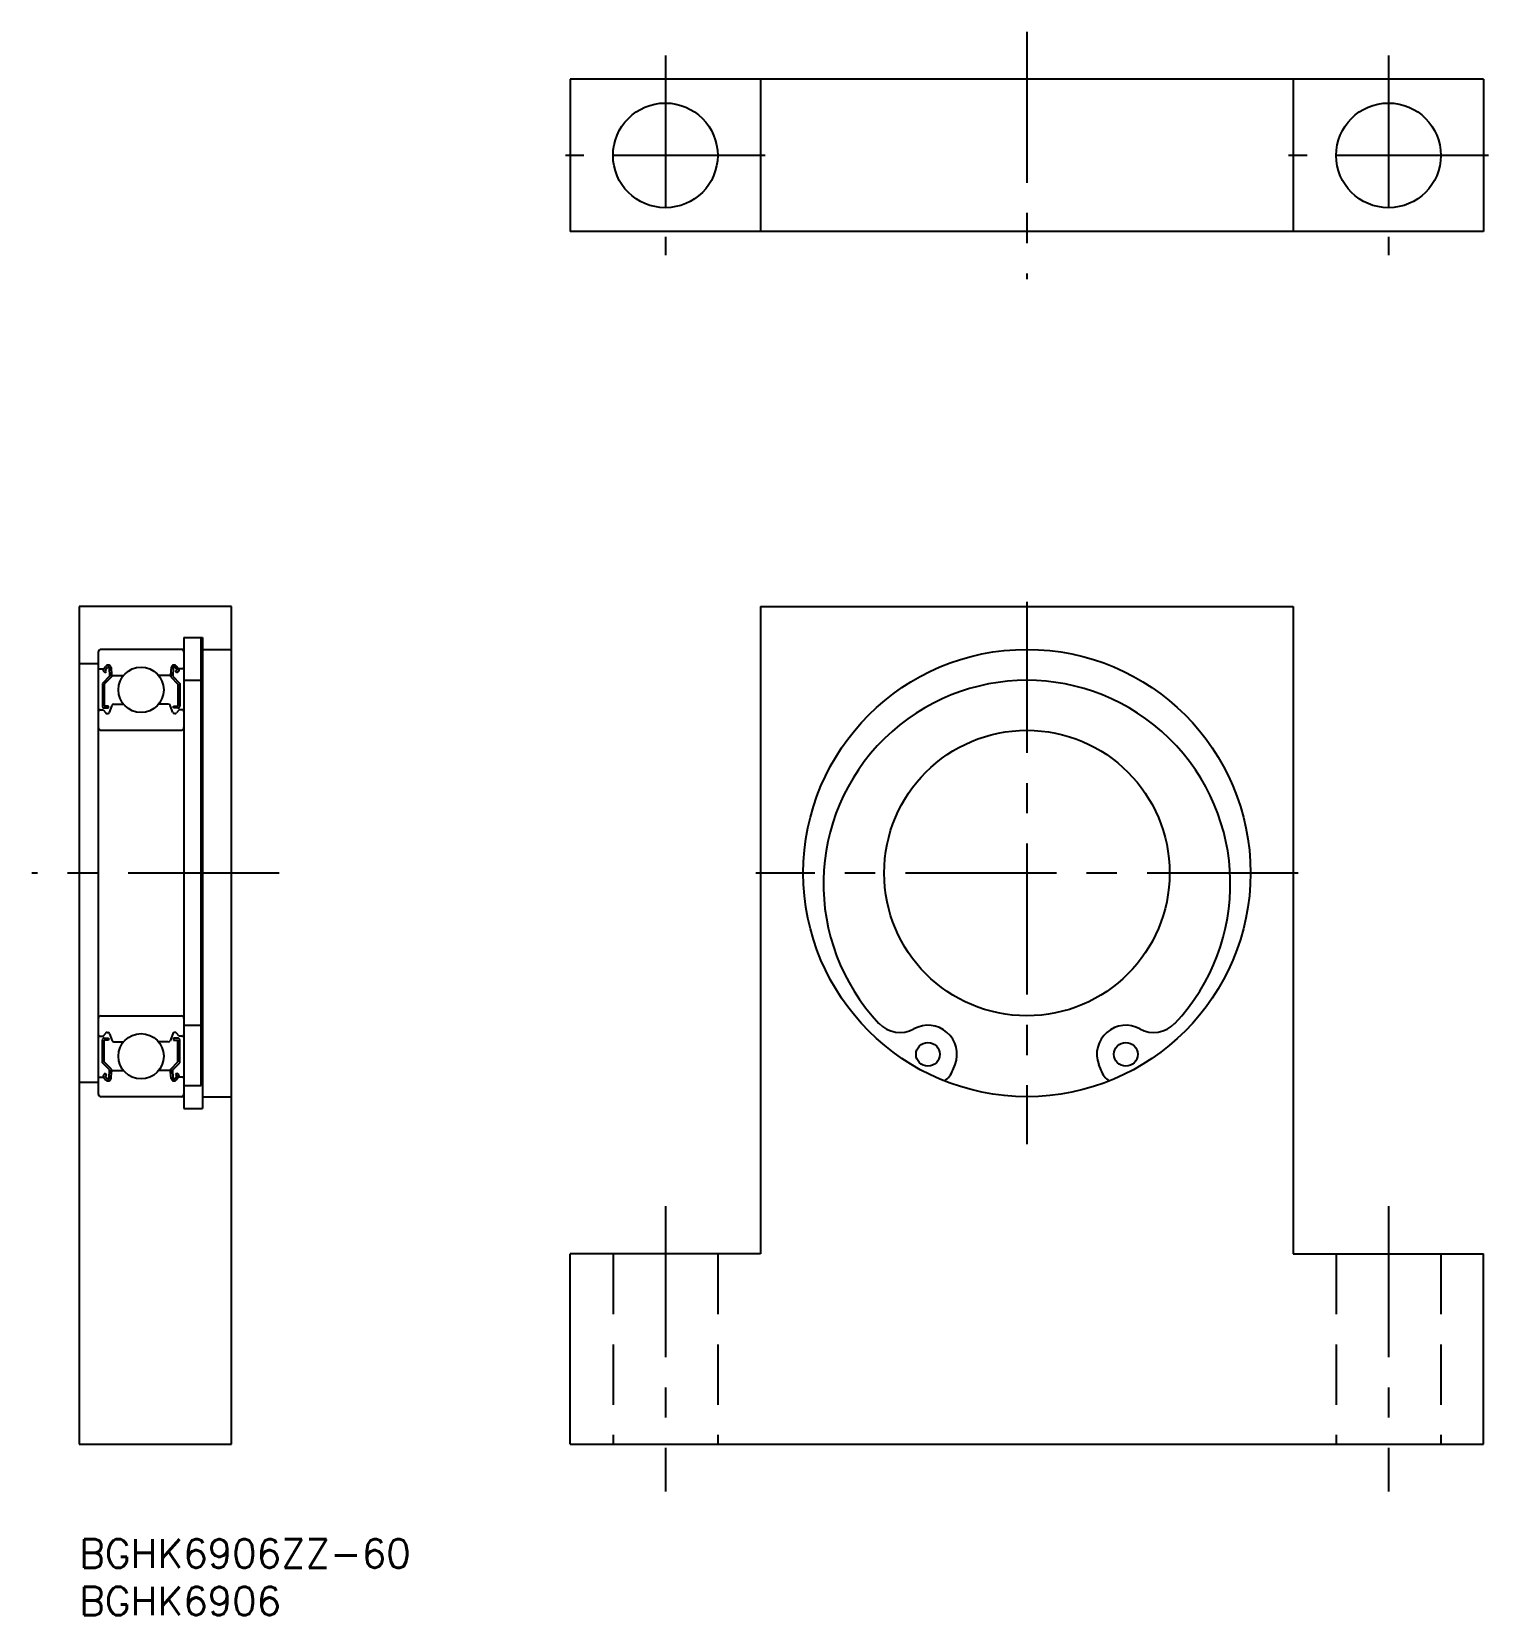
# Model space of a CAD drawing. Extents: x -5 to 148, y -8 to 158.
import ezdxf

# ---------------------------------------------------------------- set-up
doc = ezdxf.new("R2010")
doc.units = 0
doc.header["$LTSCALE"] = 0.5
doc.linetypes.add('CENTER', pattern=[50.8, 31.75, -6.35, 6.35, -6.35])
doc.linetypes.add('DASHED', pattern=[19.05, 12.7, -6.35])
for name, color, linetype in [('MSM_CENTER', 1, 'CENTER'), ('MSM_CONTINUOUS', 7, 'CONTINUOUS'), ('MSM_DASHED', 4, 'DASHED'), ('MSM_PART_NUMBER', 7, 'CONTINUOUS')]:
    doc.layers.add(name, color=color, linetype=linetype)
doc.styles.get("Standard").update_dxf_attribs({"font": 'txt.shx', "height": 3, "bigfont": 'bigfont.shx'})

# ---------------------------------------------------------------- blocks, each defined once
blk = doc.blocks.new('*U8')
at = {"layer": 'MSM_PART_NUMBER'}
blk.add_text('BGHK6906ZZ-60', height=3, dxfattribs=at).set_placement((0, -3))
blk = doc.blocks.new('*U9')
at = {"layer": 'MSM_PART_NUMBER'}
blk.add_text('BGHK6906', height=3, dxfattribs=at).set_placement((0, -8))

msp = doc.modelspace()

# ---------------------------------------------------------------- linework, layer by layer
at = {"layer": 'MSM_CENTER'}
for p, q in [((99.6, 158.41), (99.6, 132.41)), ((61.6, 155.91), (61.6, 134.91)), ((137.6, 155.91), (137.6, 134.91)), ((72.1, 145.41), (51.1, 145.41)), ((148.1, 145.41), (127.1, 145.41)), ((99.6, 98.5), (99.6, 41.5)), ((21, 70), (-5, 70)), ((128.1, 70), (71.1, 70)), ((61.6, 35), (61.6, 5)), ((137.6, 35), (137.6, 5))]:
    msp.add_line(p, q, dxfattribs=at)
at = {"layer": 'MSM_CONTINUOUS'}
for p, q in [((51.6, 153.41), (51.6, 137.41)), ((147.6, 153.41), (51.6, 153.41)), ((71.6, 153.41), (71.6, 137.41)), ((127.6, 153.41), (127.6, 137.41)), ((147.6, 153.41), (147.6, 137.41)), ((147.6, 137.41), (51.6, 137.41)), ((0, 98), (0, 10)), ((16, 98), (0, 98)), ((16, 10), (16, 98)), ((71.6, 98), (71.6, 30)), ((71.6, 98), (127.6, 98)), ((127.6, 98), (127.6, 30)), ((2, 93.2), (2, 46.8)), ((11, 93.5), (2.3, 93.5)), ((11, 94.75), (12.95, 94.75)), ((11, 94.75), (11, 45.25)), ((12.8, 47.68, 1.25), (12.8, 94.75, 1.25)), ((12.95, 94.75), (12.95, 45.25)), ((12.95, 93.5), (16, 93.5)), ((2, 92), (0, 92)), ((2.56, 91.45), (2.81, 91.75)), ((2.71, 91.32), (2.96, 91.62)), ((3.14, 91.56), (3.18, 90.68)), ((3.34, 91.58), (3.4, 90.84)), ((9.66, 91.58), (9.6, 90.84)), ((9.86, 91.56), (9.82, 90.68)), ((10.29, 91.32), (10.04, 91.62)), ((10.44, 91.45), (10.19, 91.75)), ((2.1, 91.45), (2.56, 91.45)), ((3.18, 90.68), (2.43, 89.93)), ((2.43, 89.93), (2.43, 87.55)), ((2.74, 91.04), (2.58, 91.17)), ((3.38, 90.6), (2.63, 89.85)), ((2.87, 91.19), (2.71, 91.32)), ((2.74, 91.04), (2.87, 91.19)), ((3.38, 91.07), (3.38, 90.6)), ((3.5, 90.75), (4.65, 90.75)), ((9.5, 90.75), (8.35, 90.75)), ((9.62, 91.07), (9.62, 90.6)), ((9.62, 90.6), (10.37, 89.85)), ((9.82, 90.68), (10.57, 89.93)), ((10.13, 91.19), (10.29, 91.32)), ((10.26, 91.04), (10.13, 91.19)), ((10.26, 91.04), (10.42, 91.17)), ((10.9, 91.45), (10.44, 91.45)), ((10.57, 89.93), (10.57, 87.55)), ((11, 90.25), (12.8, 90.25)), ((2.63, 89.85), (2.63, 87.55)), ((10.37, 89.85), (10.37, 87.55)), ((2.2, 87.15), (2.5, 87.15)), ((2.5, 87.15), (2.78, 86.82)), ((3.08, 87.55), (2.63, 87.55)), ((2.63, 87.35), (3.08, 87.35)), ((2.93, 86.75), (2.99, 86.75)), ((3.08, 87.35), (3.08, 87.55)), ((3.18, 86.88), (3.45, 87.62)), ((3.64, 87.75), (4.65, 87.75)), ((9.36, 87.75), (8.35, 87.75)), ((9.82, 86.88), (9.55, 87.62)), ((9.92, 87.55), (10.37, 87.55)), ((9.92, 87.35), (9.92, 87.55)), ((10.37, 87.35), (9.92, 87.35)), ((10.07, 86.75), (10.01, 86.75)), ((10.5, 87.15), (10.22, 86.82)), ((10.8, 87.15), (10.5, 87.15)), ((2.3, 85), (10.7, 85)), ((2.3, 55), (10.7, 55)), ((11, 54), (12.8, 54)), ((2.2, 52.85), (2.5, 52.85)), ((2.43, 50.07), (2.43, 52.45)), ((2.5, 52.85), (2.78, 53.18)), ((2.63, 52.65), (3.08, 52.65)), ((2.63, 50.15), (2.63, 52.45)), ((3.08, 52.45), (2.63, 52.45)), ((2.93, 53.25), (2.99, 53.25)), ((3.08, 52.65), (3.08, 52.45)), ((3.18, 53.12), (3.45, 52.38)), ((3.64, 52.25), (4.65, 52.25)), ((3.89, 52.25), (3.89, 52.25)), ((9.36, 52.25), (8.35, 52.25)), ((9.82, 53.12), (9.55, 52.38)), ((9.92, 52.65), (9.92, 52.45)), ((10.37, 52.65), (9.92, 52.65)), ((9.92, 52.45), (10.37, 52.45)), ((10.07, 53.25), (10.01, 53.25)), ((10.5, 52.85), (10.22, 53.18)), ((10.37, 50.15), (10.37, 52.45)), ((10.8, 52.85), (10.5, 52.85)), ((10.57, 50.07), (10.57, 52.45)), ((3.18, 49.32), (2.43, 50.07)), ((3.38, 49.4), (2.63, 50.15)), ((9.62, 49.4), (10.37, 50.15)), ((9.82, 49.32), (10.57, 50.07)), ((2.1, 48.55), (2.56, 48.55)), ((2.56, 48.55), (2.81, 48.25)), ((2.74, 48.96), (2.58, 48.83)), ((2.87, 48.81), (2.71, 48.68)), ((2.71, 48.68), (2.96, 48.38)), ((2.74, 48.96), (2.87, 48.81)), ((3.14, 48.44), (3.18, 49.32)), ((3.34, 48.42), (3.4, 49.16)), ((3.38, 48.93), (3.38, 49.4)), ((3.5, 49.25), (4.65, 49.25)), ((9.5, 49.25), (8.35, 49.25)), ((9.66, 48.42), (9.6, 49.16)), ((9.62, 48.93), (9.62, 49.4)), ((9.86, 48.44), (9.82, 49.32)), ((10.29, 48.68), (10.04, 48.38)), ((10.26, 48.96), (10.13, 48.81)), ((10.13, 48.81), (10.29, 48.68)), ((10.44, 48.55), (10.19, 48.25)), ((10.26, 48.96), (10.42, 48.83)), ((10.9, 48.55), (10.44, 48.55)), ((91.83, 49.3), (92.05, 49.88)), ((107.14, 49.88), (107.36, 49.3)), ((2, 48), (0, 48)), ((11, 47.68), (12.8, 47.68)), ((11, 46.5), (2.3, 46.5)), ((11, 45.25), (12.95, 45.25)), ((12.95, 46.5), (16, 46.5)), ((71.6, 30), (51.6, 30)), ((51.6, 10), (51.6, 30)), ((127.6, 30), (147.6, 30)), ((147.6, 10), (147.6, 30)), ((0, 10), (16, 10)), ((51.6, 10), (147.6, 10))]:
    msp.add_line(p, q, dxfattribs=at)
for centre, radius in [((61.6, 145.41), 5.5), ((137.6, 145.41), 5.5), ((99.6, 70), 23.5), ((6.5, 89.25), 2.38), ((99.6, 70), 15), ((6.5, 50.75), 2.38), ((89.2, 50.95), 1.25), ((110, 50.95), 1.25)]:
    msp.add_circle(centre, radius, dxfattribs=at)
for centre, radius, start, end in [((2.3, 93.2), 0.3, 90, 180), ((10.7, 93.2), 0.3, 0, 90), ((2.1, 91.55), 0.1, 180, 270), ((3.04, 91.55), 0.3, 4.9967, 140.001), ((3.04, 91.56), 0.1, 2.8198, 140), ((9.96, 91.55), 0.3, 39.999, 175.0033), ((9.96, 91.56), 0.1, 40, 177.1802), ((10.9, 91.55), 0.1, 270, 0), ((2.71, 91.32), 0.2, 140.001, 230.0841), ((3.5, 90.85), 0.1, 184.9967, 270.0005), ((9.5, 90.85), 0.1, 269.9995, 355.0033), ((10.29, 91.32), 0.2, 309.9159, 39.999), ((99.6, 68.87), 21.38, 316.6826, 223.3174), ((2.2, 86.95), 0.2, 90, 180), ((2.63, 87.55), 0.2, 180, 270), ((2.93, 86.95), 0.2, 219.9936, 270), ((2.99, 86.95), 0.2, 270, 339.9921), ((3.64, 87.55), 0.2, 90, 159.9921), ((9.36, 87.55), 0.2, 20.0079, 90), ((10.01, 86.95), 0.2, 200.0079, 270), ((10.07, 86.95), 0.2, 270, 320.0064), ((10.37, 87.55), 0.2, 270, 0), ((10.8, 86.95), 0.2, 0, 90), ((2.3, 85.3), 0.3, 180, 270), ((10.7, 85.3), 0.3, 270, 0), ((2.3, 54.7), 0.3, 90, 180), ((10.7, 54.7), 0.3, 0, 90), ((86.26, 56.3), 3.05, 223.3174, 298.7349), ((89.2, 50.95), 3.05, 339.4426, 118.7349), ((110, 50.95), 3.05, 61.2651, 200.5574), ((112.93, 56.3), 3.05, 241.2651, 316.6826), ((2.2, 53.05), 0.2, 180, 270), ((2.63, 52.45), 0.2, 90, 180), ((2.93, 53.05), 0.2, 90, 140.0064), ((2.99, 53.05), 0.2, 20.0079, 90), ((3.64, 52.45), 0.2, 200.0079, 270), ((9.36, 52.45), 0.2, 270, 339.9921), ((10.01, 53.05), 0.2, 90, 159.9921), ((10.07, 53.05), 0.2, 39.9936, 90), ((10.37, 52.45), 0.2, 0, 90), ((10.8, 53.05), 0.2, 270, 0), ((2.1, 48.45), 0.1, 90, 180), ((2.71, 48.68), 0.2, 129.9159, 219.999), ((3.04, 48.45), 0.3, 219.999, 355.0033), ((3.04, 48.44), 0.1, 220, 357.1802), ((3.5, 49.15), 0.1, 89.9995, 175.0033), ((9.5, 49.15), 0.1, 4.9967, 90.0005), ((9.96, 48.45), 0.3, 184.9967, 320.001), ((9.96, 48.44), 0.1, 182.8198, 320), ((10.29, 48.68), 0.2, 320.001, 50.0841), ((10.9, 48.45), 0.1, 0, 90), ((89.49, 50.18), 2.5, 305.7418, 339.4426), ((109.7, 50.18), 2.5, 200.5574, 234.2582), ((2.3, 46.8), 0.3, 180, 270), ((10.7, 46.8), 0.3, 270, 0)]:
    msp.add_arc(centre, radius, start, end, dxfattribs=at)
at = {"layer": 'MSM_DASHED'}
for p, q in [((56.1, 30), (56.1, 10)), ((67.1, 30), (67.1, 10)), ((132.1, 30), (132.1, 10)), ((143.1, 30), (143.1, 10))]:
    msp.add_line(p, q, dxfattribs=at)

# ---------------------------------------------------------------- block references
at = {"layer": 'MSM_CONTINUOUS'}
for name in ['*U8', '*U9']:
    msp.add_blockref(name, (0, 0), dxfattribs=at)

doc.saveas('drawing.dxf')
